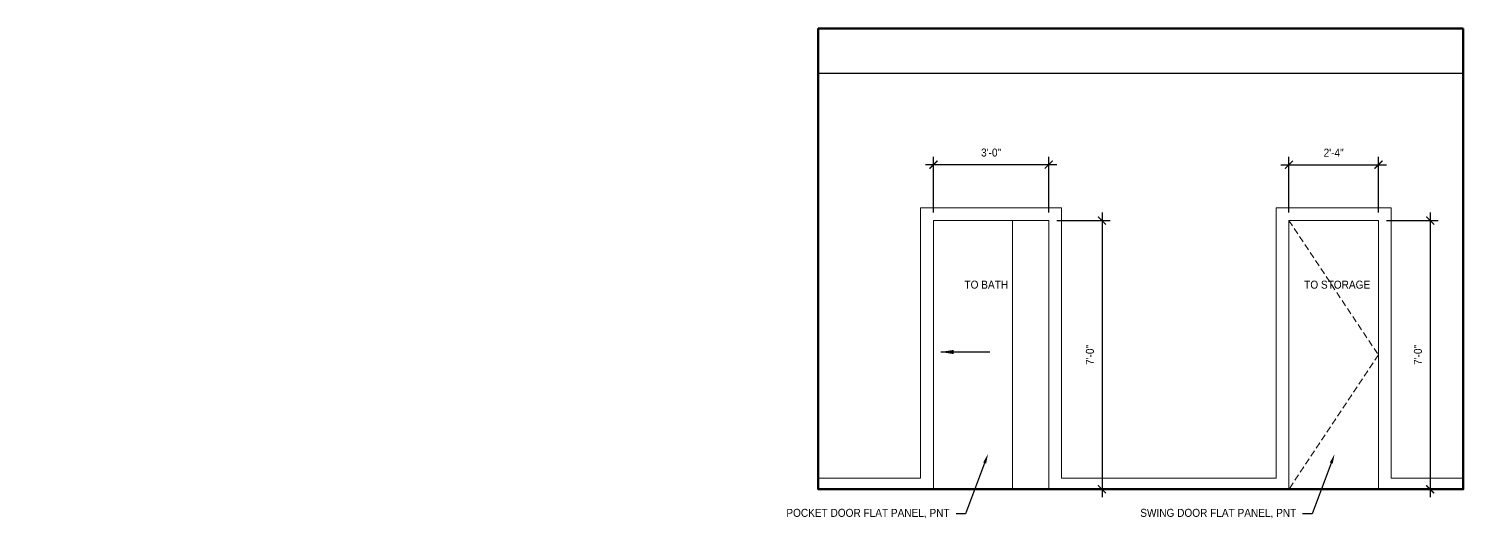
# Model space of a CAD drawing. Header units: inches. Extents: x -3027 to 6920, y -6604 to 320.
# Drawn here: x 552.4 to 1000.5, y -5109.4 to -4956 of the extents above; entities that cross this region are included whole.
import ezdxf
from ezdxf import colors
from ezdxf.entities.mleader import LeaderData, LeaderLine
from ezdxf.math import Vec2, Vec3

# ---------------------------------------------------------------- set-up
doc = ezdxf.new("R2010")
doc.units = ezdxf.units.IN
doc.header["$LTSCALE"] = 4
doc.header["$MEASUREMENT"] = 0
doc.header["$PDMODE"] = 35
doc.header["$PDSIZE"] = -5
doc.linetypes.add('DASHED', pattern=[0.75, 0.5, -0.25])
doc.layers.get('0').update_dxf_attribs({"linetype": 'CONTINUOUS'})
doc.layers.get('Defpoints').update_dxf_attribs({"linetype": 'CONTINUOUS'})
for name, color, linetype, lineweight in [('A-ELEV-2', 5, 'CONTINUOUS', 25), ('A-ELEV-3', 8, 'CONTINUOUS', 15), ('A-ELEV-BYND', 9, 'DASHED', 9), ('A-ELEV-CUT', 3, 'CONTINUOUS', 50), ('A-NOTE-DIM', 8, 'CONTINUOUS', 15), ('A-NOTE-REF', 8, 'CONTINUOUS', 15)]:
    doc.layers.add(name, color=color, linetype=linetype, lineweight=lineweight)
doc.layers.add('A-note-ref-1_4', color=8, linetype='CONTINUOUS')
doc.styles.add('1_4SM', font='swisse.ttf', dxfattribs={"width": 0.9, "height": 4})
doc.styles.add('ANNOT-SM', font='swisse.ttf', dxfattribs={"width": 0.9, "height": 0.078125})
doc.styles.add('Annotative', font='swisse.ttf', dxfattribs={"width": 0.9, "height": 0.078125})
doc.dimstyles.new('DIM-ANNOT', dxfattribs={"dimtxt": 0.078125, "dimasz": 0.078125, "dimexe": 0.078125, "dimexo": 0.078125, "dimgap": 0.078125, "dimtad": 1, "dimzin": 11, "dimdsep": 46, "dimlunit": 4, "dimtxsty": 'ANNOT-SM', "dimblk1": 'ARCHTICK', "dimblk2": 'ARCHTICK', "dimsah": 1, "dimcen": 0, "dimdle": 0.078125, "dimclrd": 8, "dimclre": 8, "dimclrt": 8, "dimadec": 0, "dimazin": 0, "dimtfac": 4, "dimtofl": 0, "dimtmove": 2, "dimatfit": 3, "dimfxl": 1, "dimfrac": 2, "dimtzin": 0, "dimarcsym": 0})
doc.dimstyles.new('DIM1_4$7', dxfattribs={"dimtxt": 4, "dimasz": 4, "dimexe": 2, "dimexo": 2, "dimgap": 2, "dimtad": 0, "dimdec": 4, "dimzin": 11, "dimdsep": 46, "dimlunit": 4, "dimtxsty": '1_4SM', "dimblk": 'ARCHTICK', "dimcen": 4, "dimdle": 2, "dimclrd": 8, "dimclre": 8, "dimclrt": 8, "dimadec": 0, "dimazin": 0, "dimtfac": 4, "dimtdec": 4, "dimtofl": 0, "dimtmove": 1, "dimatfit": 3, "dimfxl": 1, "dimfrac": 2, "dimtzin": 0, "dimarcsym": 0})

# ---------------------------------------------------------------- blocks, each defined once
blk = doc.blocks.new('_ARCHTICK')
at = {"color": 0, "linetype": 'ByBlock', "const_width": 0.15}
blk.add_lwpolyline([(-0.5, -0.5), (0.5, 0.5)], dxfattribs=at)
blk = doc.blocks.new('*D138')
at = {"layer": 'A-NOTE-DIM', "color": 8, "lineweight": -2, "transparency": 16777216}
for p, q in [((887.65, -5013.5), (887.65, -5102.5)), ((873.5, -5016), (890.15, -5016)), ((873.5, -5100), (890.15, -5100))]:
    blk.add_line(p, q, dxfattribs=at)
at = {"layer": 'Defpoints', "color": 0, "transparency": 16777216}
for p in [(871, -5016), (871, -5100), (887.65, -5100)]:
    blk.add_point(p, dxfattribs=at)
at = {"layer": 'A-NOTE-DIM', "color": 8, "lineweight": -2, "transparency": 16777216, "xscale": 2.5, "yscale": 2.5, "zscale": 2.5}
for p, rotation in [((887.65, -5016), 90), ((887.65, -5100), 270)]:
    blk.add_blockref('_ARCHTICK', p, dxfattribs=dict(at, rotation=rotation))
at = {"layer": 'A-NOTE-DIM', "color": 8, "transparency": 16777216, "insert": (883.87, -5058), "char_height": 2.5, "attachment_point": 5, "rotation": 90, "style": 'ANNOT-SM'}
blk.add_mtext('7\'-0" ', dxfattribs=at)
blk = doc.blocks.new('*D139')
at = {"layer": 'A-NOTE-DIM', "color": 8, "lineweight": -2, "transparency": 16777216}
for p, q in [((835, -5013.5), (835, -4996.03)), ((871, -5013.5), (871, -4996.03)), ((873.5, -4998.53), (832.5, -4998.53))]:
    blk.add_line(p, q, dxfattribs=at)
at = {"layer": 'Defpoints', "color": 0, "transparency": 16777216}
for p in [(835, -4998.53), (835, -5016), (871, -5016)]:
    blk.add_point(p, dxfattribs=at)
at = {"layer": 'A-NOTE-DIM', "color": 8, "lineweight": -2, "transparency": 16777216, "xscale": 2.5, "yscale": 2.5, "zscale": 2.5, "rotation": 180}
blk.add_blockref('_ARCHTICK', (835, -4998.53), dxfattribs=at)
at = {"layer": 'A-NOTE-DIM', "color": 8, "lineweight": -2, "transparency": 16777216, "xscale": 2.5, "yscale": 2.5, "zscale": 2.5}
blk.add_blockref('_ARCHTICK', (871, -4998.53), dxfattribs=at)
at = {"layer": 'A-NOTE-DIM', "color": 8, "transparency": 16777216, "insert": (853, -4994.75), "char_height": 2.5, "attachment_point": 5, "style": 'ANNOT-SM'}
blk.add_mtext('3\'-0" ', dxfattribs=at)
blk = doc.blocks.new('*D140')
at = {"layer": 'A-NOTE-DIM', "color": 8, "lineweight": -2, "transparency": 16777216}
for p, q in [((946, -5013.5), (946, -4996.03)), ((974, -5013.5), (974, -4996.03)), ((943.5, -4998.53), (976.5, -4998.53))]:
    blk.add_line(p, q, dxfattribs=at)
at = {"layer": 'Defpoints', "color": 0, "transparency": 16777216}
for p in [(974, -4998.53), (946, -5016), (974, -5016)]:
    blk.add_point(p, dxfattribs=at)
at = {"layer": 'A-NOTE-DIM', "color": 8, "lineweight": -2, "transparency": 16777216, "xscale": 2.5, "yscale": 2.5, "zscale": 2.5, "rotation": 180}
blk.add_blockref('_ARCHTICK', (946, -4998.53), dxfattribs=at)
at = {"layer": 'A-NOTE-DIM', "color": 8, "lineweight": -2, "transparency": 16777216, "xscale": 2.5, "yscale": 2.5, "zscale": 2.5}
blk.add_blockref('_ARCHTICK', (974, -4998.53), dxfattribs=at)
at = {"layer": 'A-NOTE-DIM', "color": 8, "transparency": 16777216, "insert": (960, -4994.78), "char_height": 2.5, "attachment_point": 5, "style": 'ANNOT-SM'}
blk.add_mtext('2\'-4" ', dxfattribs=at)
blk = doc.blocks.new('*D141')
at = {"layer": 'A-NOTE-DIM', "color": 8, "lineweight": -2, "transparency": 16777216}
for p, q in [((990.13, -5013.5), (990.13, -5102.5)), ((976.5, -5016), (992.63, -5016)), ((976.5, -5100), (992.63, -5100))]:
    blk.add_line(p, q, dxfattribs=at)
at = {"layer": 'Defpoints', "color": 0, "transparency": 16777216}
for p in [(974, -5016), (974, -5100), (990.13, -5100)]:
    blk.add_point(p, dxfattribs=at)
at = {"layer": 'A-NOTE-DIM', "color": 8, "lineweight": -2, "transparency": 16777216, "xscale": 2.5, "yscale": 2.5, "zscale": 2.5}
for p, rotation in [((990.13, -5016), 90), ((990.13, -5100), 270)]:
    blk.add_blockref('_ARCHTICK', p, dxfattribs=dict(at, rotation=rotation))
at = {"layer": 'A-NOTE-DIM', "color": 8, "transparency": 16777216, "insert": (986.34, -5058), "char_height": 2.5, "attachment_point": 5, "rotation": 90, "style": 'ANNOT-SM'}
blk.add_mtext('7\'-0" ', dxfattribs=at)

msp = doc.modelspace()

# ---------------------------------------------------------------- linework, layer by layer
at = {"layer": 'A-ELEV-2'}
msp.add_line((1000.5002, -4970), (799.0002, -4970), dxfattribs=at)
at = {"layer": 'A-ELEV-3'}
msp.add_line((859.74234, -5016), (859.74234, -5100), dxfattribs=at)
for points in [[(1000.5002, -5096.5), (978.0002, -5096.5), (978.0002, -5012), (942.0002, -5012), (942.0002, -5096.5), (875.0002, -5096.5), (875.0002, -5012), (831.0002, -5012), (831.0002, -5096.5), (799.0002, -5096.5)], [(871.0002, -5100), (871.0002, -5016), (835.0002, -5016), (835.0002, -5100)], [(974.0002, -5100), (974.0002, -5016), (946.0002, -5016), (946.0002, -5100)]]:
    msp.add_lwpolyline(points, dxfattribs=at)
at = {"layer": 'A-ELEV-BYND'}
msp.add_lwpolyline([(946.0002, -5016), (974.0002, -5058), (946.0002, -5100)], dxfattribs=at)
at = {"layer": 'A-ELEV-CUT'}
msp.add_lwpolyline([(1000.5002, -4956), (799.0002, -4956), (799.0002, -5100), (1000.5002, -5100)], close=True, dxfattribs=at)

# ---------------------------------------------------------------- texts
at = {"layer": 'A-NOTE-REF', "char_height": 2.5, "attachment_point": 3, "style": 'Annotative'}
for s, insert in [('TO BATH', (858.31606, -5034.7771)), ('TO STORAGE', (971.40788, -5034.7771))]:
    msp.add_mtext_dynamic_manual_height_columns(s, width=33.6, gutter_width=12.5, heights=[0], dxfattribs=dict(at, insert=insert))

# ---------------------------------------------------------------- dimensions: what is measured, and where the dimension line sits
at = {"layer": 'A-NOTE-DIM'}
for base, p1, p2, picture, middle in [((835.0002, -4998.52887), (871.0002, -5016), (835.0002, -5016), '*D139', (853.0002, -4994.74591)), ((974.0002, -4998.52887), (946.0002, -5016), (974.0002, -5016), '*D140', (960.0002, -4994.77887))]:
    dim = msp.add_linear_dim(base=base, p1=p1, p2=p2, dimstyle='DIM-ANNOT', override={"dimpost": ' '}, dxfattribs=at)
    dim.commit()
    dim.dimension.update_dxf_attribs({"geometry": picture, "text_midpoint": middle})
for base, p1, p2, picture, middle in [((887.64902, -5100), (871.0002, -5016), (871.0002, -5100), '*D138', (883.86606, -5058)), ((990.12755, -5100), (974.0002, -5016), (974.0002, -5100), '*D141', (986.34458, -5058))]:
    dim = msp.add_linear_dim(base=base, p1=p1, p2=p2, angle=90, dimstyle='DIM-ANNOT', override={"dimpost": ' '}, dxfattribs=at)
    dim.commit()
    dim.dimension.update_dxf_attribs({"geometry": picture, "text_midpoint": middle})

# ---------------------------------------------------------------- leaders
at = {"layer": 'A-NOTE-REF'}
ml = msp.add_multileader_mtext('Standard', dxfattribs=at)
ml.set_content('POCKET DOOR FLAT PANEL, PNT', color=256, style='ANNOT-SM')
ml.set_leader_properties()
ml.build(insert=Vec2(0, 0))
ml.multileader.update_dxf_attribs({"dogleg_length": 0.09375, "arrow_head_size": 3, "scale": 32})
ctx = ml.context
ctx.base_point, ctx.scale, ctx.char_height, ctx.arrow_head_size, ctx.plane_origin = Vec3(808.3894, -5107.65343), 32, 2.5, 3, Vec3(853.74691, -5115.27843)
ctx.text_align_type = 2
notes = []
notes.append((ctx, [(0, (1, 1, 0), (845.04711, -5107.65343), (-1, 0), 3, [(0, [(852.04158, -5088.98098)], 0, [])])]))
ctx.mtext.insert, ctx.mtext.width, ctx.mtext.alignment, ctx.mtext.flow_direction = Vec3(840.04711, -5106.11607), 33.2052393, 3, 5
ml = msp.add_multileader_mtext('Standard', dxfattribs=at)
ml.set_content('SWING DOOR FLAT PANEL, PNT', color=256, style='ANNOT-SM')
ml.set_leader_properties()
ml.build(insert=Vec2(0, 0))
ml.multileader.update_dxf_attribs({"dogleg_length": 0.09375, "arrow_head_size": 3, "scale": 32})
ctx = ml.context
ctx.base_point, ctx.scale, ctx.char_height, ctx.arrow_head_size, ctx.plane_origin = Vec3(916.66044, -5107.65343), 32, 2.5, 3, Vec3(962.01795, -5115.27843)
ctx.text_align_type = 2
notes.append((ctx, [(0, (1, 1, 0), (953.31815, -5107.65343), (-1, 0), 3, [(0, [(960.31262, -5088.98098)], 0, [])])]))
ctx.mtext.insert, ctx.mtext.width, ctx.mtext.alignment, ctx.mtext.flow_direction = Vec3(948.31815, -5106.11607), 31.6172599, 3, 5
at = {"layer": 'A-note-ref-1_4'}
msp.add_leader([(837.27858, -5057.08293), (852.57494, -5057.08293)], dimstyle='DIM1_4$7', override={"dimgap": 2, "dimtad": 0}, dxfattribs=at)
for ctx, leaders in notes:
    for number, flags, end, landing, length, lines in leaders:
        leader = LeaderData()
        leader.index, (leader.has_last_leader_line, leader.has_dogleg_vector, leader.attachment_direction) = number, flags
        leader.last_leader_point, leader.dogleg_vector, leader.dogleg_length = Vec3(end), Vec3(landing), length
        for number, points, colour, breaks in lines:
            line = LeaderLine()
            line.index, line.vertices, line.color, line.breaks = number, Vec3.list(points), colors.encode_raw_color(colour), breaks
            leader.lines.append(line)
        ctx.leaders.append(leader)

doc.saveas('drawing.dxf')
